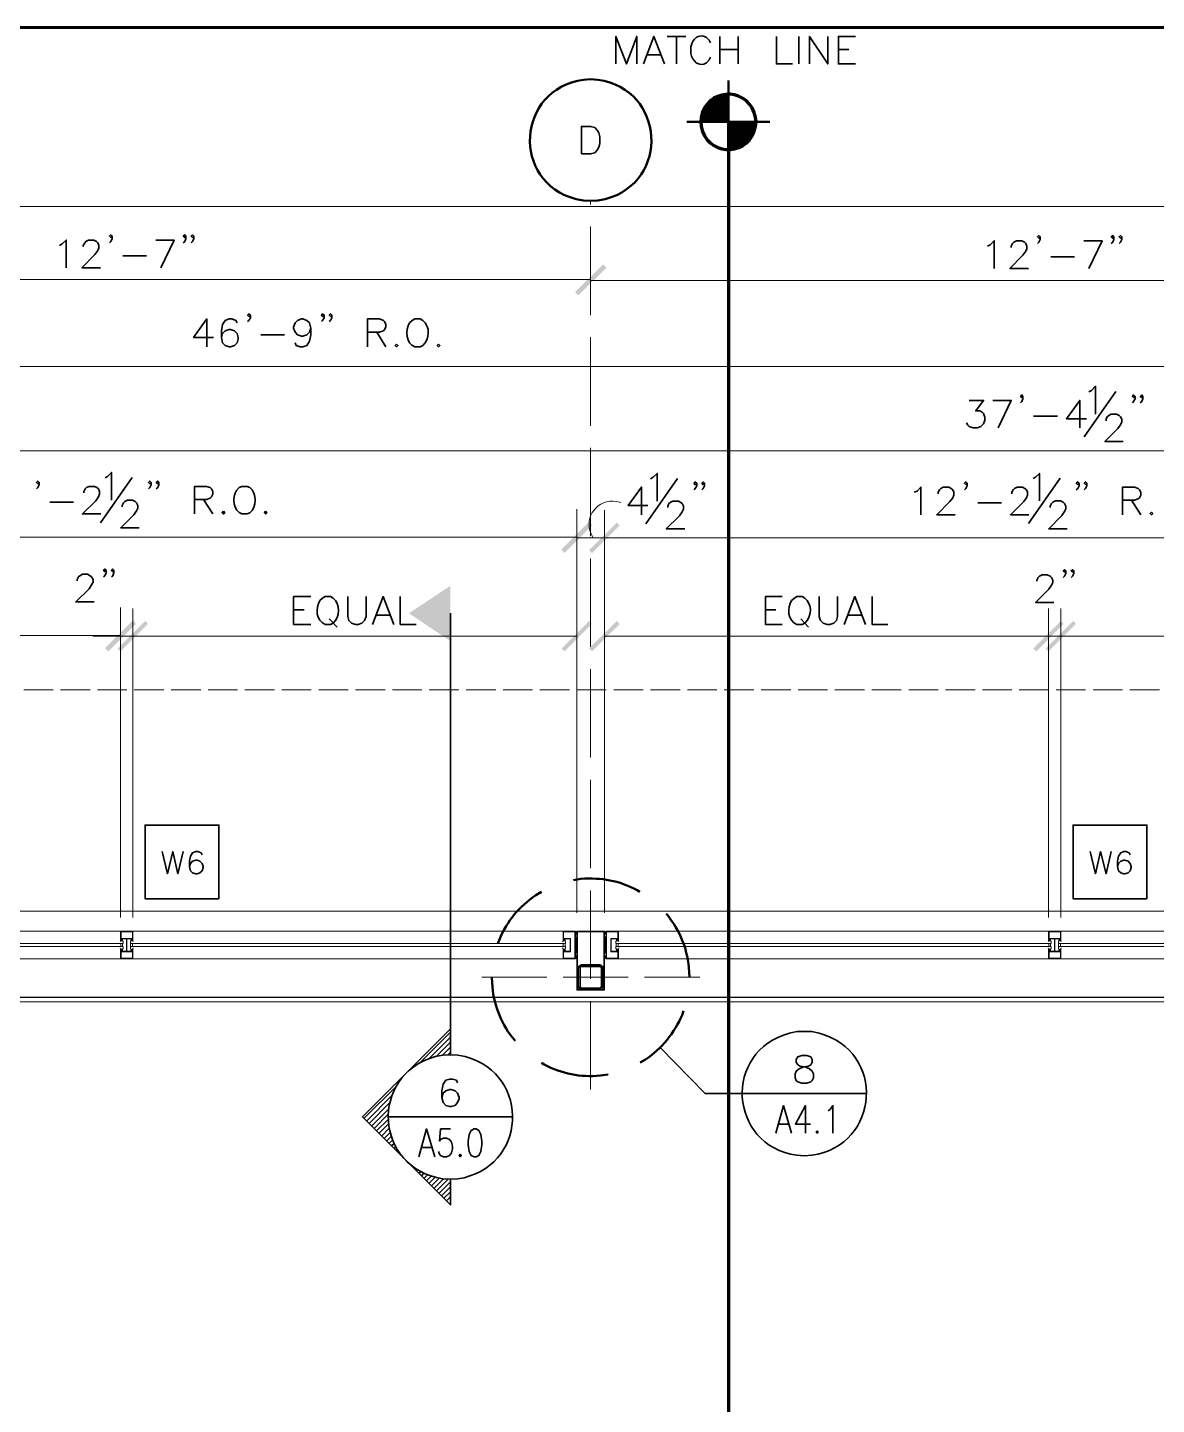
# Model space of a CAD drawing. Header units: inches. Extents: x 5 to 516, y -193 to 129.
# Drawn here: x 98.26 to 113.56, y 77.07 to 95.73 of the extents above; entities that cross this region are included whole.
import ezdxf

# ---------------------------------------------------------------- set-up
doc = ezdxf.new("R2010")
doc.units = ezdxf.units.IN
doc.header["$MEASUREMENT"] = 0
doc.linetypes.add('PDF_IMPORT', pattern=[1, 0.8, -0.2])
for name, color, linetype in [('Highlight', 210, 'Continuous'), ('PDF_Geometry', 7, 'Continuous'), ('PDF_Solid Fills', 7, 'Continuous')]:
    doc.layers.add(name, color=color, linetype=linetype)

msp = doc.modelspace()

# ---------------------------------------------------------------- hatches: boundary and pattern name
at = {"layer": 'PDF_Solid Fills', "transparency": 33554559}
for points in [[(106.1003053, 92.4710105), (106.0603053, 92.5110105), (106.0603036, 92.5110089), (105.6836369, 92.1376755), (105.7236369, 92.0976755), (105.7236386, 92.0976772)], [(105.9103063, 88.9810065), (105.8703063, 89.0210065), (105.8703045, 89.0210048), (105.4969711, 88.6476715), (105.5369711, 88.6076715), (105.5369729, 88.6076731)], [(105.9103045, 88.6076731), (106.286973, 88.9810081), (106.246973, 89.0210081), (105.8703045, 88.6476731)], [(99.310303, 87.3243359), (99.350303, 87.2843359), (99.3503048, 87.2843375), (99.7236382, 87.6576708), (99.6836382, 87.6976708), (99.6836364, 87.6976692)], [(99.310303, 87.3143397), (99.350303, 87.2743397), (99.3503048, 87.2743413), (99.7236382, 87.6476746), (99.6836382, 87.6876746), (99.6836364, 87.687673)], [(99.5169715, 87.274338), (99.8503048, 87.6876714), (99.4769715, 87.314338)], [(99.8903032, 87.647673), (99.8503032, 87.687673), (99.5169699, 87.2743397)], [(112.2669707, 87.687673), (111.8936374, 87.3143397), (111.9336374, 87.2743397), (111.9336391, 87.2743413), (112.3069725, 87.6476746), (112.2669725, 87.6876746)], [(112.4569716, 87.647673), (112.4336382, 87.6710064), (112.0736392, 87.3143421), (112.1003049, 87.287673)]]:
    msp.add_hatch(color=256, dxfattribs=at).paths.add_polyline_path(points)

# ---------------------------------------------------------------- linework, layer by layer
at = {"layer": 'Highlight'}
msp.add_line((27.0369615, 82.5876717), (132.0996854, 82.5876717), dxfattribs=at)
at = {"layer": 'PDF_Geometry', "lineweight": 60}
msp.add_lwpolyline([(144.7703083, 5.7343364), (144.7703083, 95.731007), (9.7736341, 95.731007), (9.7736341, 5.7343364)], dxfattribs=at)
at = {"layer": 'PDF_Geometry', "lineweight": 35}
for points in [[(106.2336367, 95.2376734), (106.2336367, 95.6110067), (106.37697, 95.2376734), (106.51697, 95.6110067), (106.51697, 95.2376734)], [(106.6069718, 95.2376734), (106.7503051, 95.6110067), (106.8936385, 95.2376734)], [(106.9303055, 95.6110051), (107.1803056, 95.6110051)], [(107.0536373, 95.6110051), (107.0536373, 95.2376717)], [(107.5169721, 95.5243419), (107.5003055, 95.5576753), (107.4636388, 95.5943419)], [(107.643637, 95.6110051), (107.643637, 95.2376717)], [(107.8936371, 95.6110051), (107.8936371, 95.2376717)], [(108.4103065, 95.6110051), (108.4103065, 95.2376717), (108.6269732, 95.2376717)], [(108.7136377, 95.6110051), (108.7136377, 95.2376717)], [(108.856972, 95.2376734), (108.856972, 95.6110067), (109.106972, 95.2376734), (109.106972, 95.6110067)], [(109.4836396, 95.2376734), (109.2503063, 95.2376734), (109.2503063, 95.6110067), (109.4836396, 95.6110067)], [(107.2669721, 95.5243419), (107.2503054, 95.4710086), (107.2503054, 95.3810086)], [(107.643637, 95.4343422), (107.8936371, 95.4343422)], [(109.2503063, 95.4343422), (109.3936396, 95.4343422)], [(106.6603063, 95.3610051), (106.8403063, 95.3610051)], [(107.4636388, 95.2543419), (107.5003055, 95.2910086), (107.5169721, 95.3276753)], [(98.6903045, 92.7776715), (98.7236378, 92.7976715), (98.7803045, 92.8510049), (98.7803045, 92.4743382)], [(99.010305, 92.7610089), (99.010305, 92.7776756), (99.030305, 92.8143423), (99.0469717, 92.8310089), (99.0836384, 92.8510089), (99.1536384, 92.8510089), (99.1903051, 92.8310089), (99.2069717, 92.8143423), (99.2236384, 92.7776756), (99.2236384, 92.7443423), (99.2069717, 92.7076756), (99.1703051, 92.6543423), (98.9936384, 92.4743422), (99.2436384, 92.4743422)], [(99.4036394, 92.9043398), (99.3869727, 92.8843398), (99.3669727, 92.9043398), (99.3869727, 92.9210065), (99.4036394, 92.9043398), (99.4036394, 92.8676732), (99.3869727, 92.8310065), (99.3669727, 92.8143398)], [(100.0636397, 92.4743403), (100.2436397, 92.851007), (99.9936397, 92.851007)], [(100.4036394, 92.9043398), (100.3869728, 92.8843398), (100.3669728, 92.9043398), (100.3869728, 92.9210065), (100.4036394, 92.9043398), (100.4036394, 92.8676732), (100.3869728, 92.8310065), (100.3669728, 92.8143398)], [(100.5103052, 92.9043398), (100.4936385, 92.8843398), (100.4736385, 92.9043398), (100.4936385, 92.9210065), (100.5103052, 92.9043398), (100.5103052, 92.8676732), (100.4936385, 92.8310065), (100.4736385, 92.8143398)], [(111.2736388, 92.7676753), (111.3069722, 92.784342), (111.3636388, 92.8410087), (111.3636388, 92.464342)], [(111.5936394, 92.7510059), (111.5936394, 92.7676726), (111.6136394, 92.8043393), (111.6303061, 92.8210059), (111.6669727, 92.841006), (111.7369727, 92.841006), (111.7736394, 92.8210059), (111.7903061, 92.8043393), (111.8069727, 92.7676726), (111.8069727, 92.7310059), (111.7903061, 92.6976726), (111.7536394, 92.6443393), (111.5769727, 92.4643393), (111.8269727, 92.4643393)], [(111.9869737, 92.8943368), (111.970307, 92.8743368), (111.950307, 92.8943368), (111.970307, 92.9110035), (111.9869737, 92.8943368), (111.9869737, 92.8576702), (111.970307, 92.8210035), (111.950307, 92.8043368)], [(112.646974, 92.4643374), (112.826974, 92.8410041), (112.576974, 92.8410041)], [(112.9869738, 92.8943368), (112.9703071, 92.8743368), (112.9503071, 92.8943368), (112.9703071, 92.9110035), (112.9869738, 92.8943368), (112.9869738, 92.8576702), (112.9703071, 92.8210035), (112.9503071, 92.8043368)], [(113.0936395, 92.8943368), (113.0769728, 92.8743368), (113.0569728, 92.8943368), (113.0769728, 92.9110035), (113.0936395, 92.8943368), (113.0936395, 92.8576702), (113.0769728, 92.8210035), (113.0569728, 92.8043368)], [(99.5469703, 92.6343406), (99.8669703, 92.6343406)], [(112.1303046, 92.6243376), (112.4503046, 92.6243376)], [(101.2769712, 91.8343392), (101.2569712, 91.8143392), (101.2403045, 91.8343392), (101.2569712, 91.8510059), (101.2769712, 91.8343392), (101.2769712, 91.7976725), (101.2569712, 91.7610059), (101.2403045, 91.7443392)], [(102.2769713, 91.8343392), (102.2569713, 91.8143392), (102.2403046, 91.8343392), (102.2569713, 91.8510059), (102.2769713, 91.8343392), (102.2769713, 91.7976725), (102.2569713, 91.7610059), (102.2403046, 91.7443392)], [(102.383637, 91.8343392), (102.363637, 91.8143392), (102.3469704, 91.8343392), (102.363637, 91.8510059), (102.383637, 91.8343392), (102.383637, 91.7976725), (102.363637, 91.7610059), (102.3469704, 91.7443392)], [(100.6869714, 91.4043413), (100.6869714, 91.781008), (100.5069714, 91.531008), (100.7769714, 91.531008)], [(101.0969717, 91.7276701), (101.0803051, 91.7610034), (101.0269717, 91.7810034), (100.9903051, 91.7810034), (100.9369717, 91.7610034), (100.9003051, 91.7076701), (100.8836384, 91.6176701), (100.8836384, 91.5310034), (100.9003051, 91.4576701), (100.9369717, 91.4210034), (100.9903051, 91.4043367), (101.0069717, 91.4043367), (101.0603051, 91.4210034), (101.0969717, 91.4576701), (101.1136384, 91.5110034), (101.1136384, 91.5310034), (101.0969717, 91.5843367), (101.0603051, 91.6176701), (101.0069717, 91.6376701), (100.9903051, 91.6376701), (100.9369717, 91.6176701), (100.9003051, 91.5843367), (100.8836384, 91.5310034)], [(102.0969718, 91.6543397), (102.0803052, 91.6010064), (102.0436385, 91.5643397), (101.9903051, 91.5476731), (101.9703051, 91.5476731), (101.9169718, 91.5643397), (101.8836385, 91.6010064), (101.8636385, 91.6543397), (101.8636385, 91.6710064), (101.8836385, 91.7276731), (101.9169718, 91.7610064), (101.9703051, 91.7810064), (101.9903051, 91.7810064), (102.0436385, 91.7610064), (102.0803052, 91.7276731), (102.0969718, 91.6543397), (102.0969718, 91.5643397), (102.0803052, 91.4776731), (102.0436385, 91.4210064), (101.9903051, 91.4043397), (101.9536385, 91.4043397), (101.9003051, 91.4210064), (101.8836385, 91.457673)], [(102.8636379, 91.4043397), (102.8636379, 91.7810064), (103.0269712, 91.7810064), (103.0803046, 91.7610064), (103.0969712, 91.7443397), (103.1136379, 91.7076731), (103.1136379, 91.6710064), (103.0969712, 91.6376731), (103.0803046, 91.6176731), (103.0269712, 91.6010064), (102.8636379, 91.6010064)], [(103.6136389, 91.761008), (103.5803055, 91.781008), (103.5069722, 91.781008), (103.4703055, 91.761008), (103.4369722, 91.7276747)], [(101.4169723, 91.56434), (101.7403057, 91.56434)], [(102.9903028, 91.6010086), (103.1136361, 91.4043419)], [(103.5069722, 91.4043413), (103.5803055, 91.4043413), (103.6136389, 91.421008)], [(111.7536397, 90.7310066), (111.736973, 90.7143399), (111.7203063, 90.7310066), (111.736973, 90.7510066), (111.7536397, 90.7310066), (111.7536397, 90.6976733), (111.736973, 90.6610066), (111.7203063, 90.6443399)], [(112.5836399, 90.1843418), (113.0136399, 90.7976752)], [(112.646974, 90.7943407), (112.6836407, 90.8110074), (112.736974, 90.8676741), (112.736974, 90.4910074)], [(113.273639, 90.7310066), (113.253639, 90.7143399), (113.2369723, 90.7310066), (113.253639, 90.7510066), (113.273639, 90.7310066), (113.273639, 90.6976733), (113.253639, 90.6610066), (113.2369723, 90.6443399)], [(113.3803047, 90.7310066), (113.363638, 90.7143399), (113.343638, 90.7310066), (113.363638, 90.7510066), (113.3803047, 90.7310066), (113.3803047, 90.6976733), (113.363638, 90.6610066), (113.343638, 90.6443399)], [(111.0236388, 90.6776754), (111.2203055, 90.6776754), (111.1136388, 90.5343421), (111.1669721, 90.5343421), (111.2003055, 90.5176754), (111.2203055, 90.5010087), (111.2369721, 90.4476754), (111.2369721, 90.4110087), (111.2203055, 90.3576754), (111.1836388, 90.3210087), (111.1303055, 90.3043421), (111.0769721, 90.3043421), (111.0236388, 90.3210087), (111.0036388, 90.3410087), (110.9869721, 90.3743421)], [(111.4169731, 90.3043437), (111.5936398, 90.6776771), (111.3436398, 90.6776771)], [(112.5236389, 90.3043421), (112.5236389, 90.6776754), (112.3436389, 90.4276754), (112.6136389, 90.4276754)], [(111.896974, 90.4643372), (112.2203073, 90.4643372)], [(112.8803047, 90.4010098), (112.8803047, 90.4210098), (112.8969713, 90.4543432), (112.9169713, 90.4743432), (112.9503047, 90.4910098), (113.023638, 90.4910098), (113.0569713, 90.4743432), (113.0769713, 90.4543432), (113.093638, 90.4210098), (113.093638, 90.3843432), (113.0769713, 90.3476765), (113.0403047, 90.2943431), (112.863638, 90.1176765), (113.113638, 90.1176765)], [(99.2436391, 89.017675), (99.6736391, 89.6310084)], [(99.3069698, 89.627674), (99.3403032, 89.6443407), (99.3936365, 89.7010073), (99.3936365, 89.3243406)], [(106.6403038, 89.0043422), (107.0703038, 89.6176756)], [(106.7036379, 89.6143412), (106.7403046, 89.6343412), (106.7936379, 89.6876745), (106.7936379, 89.3110078)], [(111.8269734, 89.007672), (112.2569734, 89.6210054)], [(111.8903042, 89.617671), (111.9236375, 89.6343377), (111.9769709, 89.687671), (111.9769709, 89.3143376)], [(98.4136389, 89.5643398), (98.3936389, 89.5476732), (98.3769722, 89.5643398), (98.3936389, 89.5843398), (98.4136389, 89.5643398), (98.4136389, 89.5310065), (98.3936389, 89.4943398), (98.3769722, 89.4776732)], [(99.0203046, 89.4243387), (99.0203046, 89.4410054), (99.0369713, 89.4776721), (99.0569713, 89.4943387), (99.0903046, 89.5110054), (99.163638, 89.5110054), (99.1969713, 89.4943387), (99.2169713, 89.4776721), (99.233638, 89.4410054), (99.233638, 89.4043387), (99.2169713, 89.3676721), (99.1803047, 89.3143387), (99.0003046, 89.137672), (99.2503047, 89.137672)], [(99.930305, 89.5643398), (99.9136383, 89.5476732), (99.8936383, 89.5643398), (99.9136383, 89.5843398), (99.930305, 89.5643398), (99.930305, 89.5310065), (99.9136383, 89.4943398), (99.8936383, 89.4776732)], [(100.0369707, 89.5643398), (100.020304, 89.5476732), (100.000304, 89.5643398), (100.020304, 89.5843398), (100.0369707, 89.5643398), (100.0369707, 89.5310065), (100.020304, 89.4943398), (100.000304, 89.4776732)], [(100.5203048, 89.1376769), (100.5203048, 89.5110103), (100.6803048, 89.5110103), (100.7336381, 89.4943436), (100.7503048, 89.477677), (100.7703048, 89.4410103), (100.7703048, 89.4043436), (100.7503048, 89.367677), (100.7336381, 89.3510103), (100.6803048, 89.3343436), (100.5203048, 89.3343436)], [(101.2703058, 89.494342), (101.2336391, 89.5110087), (101.1636391, 89.5110087), (101.1269724, 89.494342), (101.0903058, 89.4576753)], [(106.5803062, 89.124339), (106.5803062, 89.5010057), (106.4003062, 89.2510057), (106.6669729, 89.2510057)], [(107.3303063, 89.5543436), (107.3103063, 89.5343436), (107.2936396, 89.5543436), (107.3103063, 89.5710103), (107.3303063, 89.5543436), (107.3303063, 89.517677), (107.3103063, 89.4810103), (107.2936396, 89.4643436)], [(107.436972, 89.5543436), (107.416972, 89.5343436), (107.4003053, 89.5543436), (107.416972, 89.5710103), (107.436972, 89.5543436), (107.436972, 89.517677), (107.416972, 89.4810103), (107.4003053, 89.4643436)], [(110.2803051, 89.4310051), (110.3169718, 89.4476718), (110.3703051, 89.5010051), (110.3703051, 89.1276718)], [(110.6036389, 89.4110059), (110.6036389, 89.4310059), (110.6203056, 89.4643393), (110.6403056, 89.4843393), (110.6736389, 89.501006), (110.7469722, 89.501006), (110.7803056, 89.4843393), (110.8003056, 89.4643393), (110.8169722, 89.4310059), (110.8169722, 89.3943393), (110.8003056, 89.3576726), (110.7636389, 89.3043393), (110.5836389, 89.1276726), (110.8336389, 89.1276726)], [(110.9969732, 89.5543436), (110.9769732, 89.537677), (110.9603065, 89.5543436), (110.9769732, 89.5743436), (110.9969732, 89.5543436), (110.9969732, 89.5210103), (110.9769732, 89.4843436), (110.9603065, 89.4643436)], [(111.603639, 89.4110059), (111.603639, 89.4310059), (111.6203056, 89.4643393), (111.6403056, 89.4843393), (111.673639, 89.501006), (111.7469723, 89.501006), (111.7803057, 89.4843393), (111.8003057, 89.4643393), (111.8169723, 89.4310059), (111.8169723, 89.3943393), (111.8003057, 89.3576726), (111.763639, 89.3043393), (111.583639, 89.1276726), (111.833639, 89.1276726)], [(112.5136393, 89.5543436), (112.4969727, 89.537677), (112.4769727, 89.5543436), (112.4969727, 89.5743436), (112.5136393, 89.5543436), (112.5136393, 89.5210103), (112.4969727, 89.4843436), (112.4769727, 89.4643436)], [(112.620305, 89.5543436), (112.6036384, 89.537677), (112.5836384, 89.5543436), (112.6036384, 89.5743436), (112.620305, 89.5543436), (112.620305, 89.5210103), (112.6036384, 89.4843436), (112.5836384, 89.4643436)], [(113.1036391, 89.1276739), (113.1036391, 89.5010073), (113.2636391, 89.5010073), (113.3169724, 89.4843406), (113.3336391, 89.4643406), (113.3536391, 89.4310073), (113.3536391, 89.3943406), (113.3336391, 89.357674), (113.3169724, 89.3410073), (113.2636391, 89.3243406), (113.1036391, 89.3243406)], [(98.5569698, 89.2976704), (98.8769698, 89.2976704)], [(99.5369707, 89.2343431), (99.5369707, 89.2543431), (99.5569707, 89.2876764), (99.5736373, 89.3076764), (99.610304, 89.3243431), (99.680304, 89.3243431), (99.7169707, 89.3076764), (99.7336374, 89.2876764), (99.750304, 89.2543431), (99.750304, 89.2176764), (99.7336374, 89.1810097), (99.6969707, 89.1276764), (99.520304, 88.9510097), (99.770304, 88.9510097)], [(100.6436365, 89.334339), (100.7703032, 89.1376723)], [(106.9369719, 89.2243401), (106.9369719, 89.2410067), (106.9536386, 89.2776734), (106.9703053, 89.2943401), (107.0069719, 89.3110068), (107.0803053, 89.3110068), (107.1136386, 89.2943401), (107.1336386, 89.2776734), (107.1503053, 89.2410067), (107.1503053, 89.2043401), (107.1336386, 89.1676734), (107.096972, 89.1143401), (106.9169719, 88.9376734), (107.166972, 88.9376734)], [(111.1403041, 89.2876742), (111.4603041, 89.2876742)], [(112.120305, 89.2243401), (112.120305, 89.2410067), (112.140305, 89.2776734), (112.1569717, 89.2976734), (112.1936383, 89.3143401), (112.2636384, 89.3143401), (112.300305, 89.2976734), (112.3169717, 89.2776734), (112.3336384, 89.2410067), (112.3336384, 89.2076734), (112.3169717, 89.1710067), (112.280305, 89.1176734), (112.1036383, 88.9376734), (112.3536384, 88.9376734)], [(113.2269708, 89.324336), (113.3536375, 89.1276693)], [(101.1636391, 89.1376753), (101.2336391, 89.1376753), (101.2703058, 89.154342)], [(98.9269717, 88.2310064), (98.9269717, 88.2476731), (98.9469717, 88.2843397), (98.9636384, 88.3010064), (99.000305, 88.3210064), (99.070305, 88.3210064), (99.1069717, 88.3010064), (99.1236384, 88.2843397), (99.1436384, 88.2476731), (99.1436384, 88.2110064), (99.1236384, 88.1776731), (99.0903051, 88.1243397), (98.910305, 87.9443397), (99.1603051, 87.9443397)], [(99.320306, 88.3743373), (99.3036394, 88.3543373), (99.2869727, 88.3743373), (99.3036394, 88.391004), (99.320306, 88.3743373), (99.320306, 88.3376706), (99.3036394, 88.301004), (99.2869727, 88.2843373)], [(99.4269717, 88.3743373), (99.4103051, 88.3543373), (99.3936384, 88.3743373), (99.4103051, 88.391004), (99.4269717, 88.3743373), (99.4269717, 88.3376706), (99.4103051, 88.301004), (99.3936384, 88.2843373)], [(111.9436387, 88.22434), (111.9436387, 88.2410067), (111.9603054, 88.2776733), (111.9769721, 88.29434), (112.0136387, 88.31434), (112.0836387, 88.31434), (112.1203054, 88.29434), (112.1403054, 88.2776733), (112.1569721, 88.2410067), (112.1569721, 88.2076733), (112.1403054, 88.1710067), (112.1036387, 88.1176733), (111.9236387, 87.9376733), (112.1736388, 87.9376733)], [(112.3336399, 88.3676709), (112.3169732, 88.3510042), (112.3003065, 88.3676709), (112.3169732, 88.3843376), (112.3336399, 88.3676709), (112.3336399, 88.3310042), (112.3169732, 88.2943376), (112.3003065, 88.2776709)], [(112.4436388, 88.3676709), (112.4236388, 88.3510042), (112.4069721, 88.3676709), (112.4236388, 88.3843376), (112.4436388, 88.3676709), (112.4436388, 88.3310042), (112.4236388, 88.2943376), (112.4069721, 88.2776709)], [(102.0969711, 87.6410066), (101.8636378, 87.6410066), (101.8636378, 88.0176733), (102.0969711, 88.0176733)], [(102.4003041, 87.9976749), (102.3636374, 88.0176749), (102.2903041, 88.0176749), (102.2569708, 87.9976749), (102.2203041, 87.9643416)], [(102.5969719, 88.0176749), (102.5969719, 87.7476749), (102.6136385, 87.6943416), (102.6503052, 87.6576749), (102.7036385, 87.6410082), (102.7369719, 87.6410082), (102.7903052, 87.6576749), (102.8269719, 87.6943416), (102.8469719, 87.7476749), (102.8469719, 88.0176749)], [(102.9336384, 87.6410066), (103.0769718, 88.0176733), (103.2203051, 87.6410066)], [(103.3103034, 88.0176749), (103.3103034, 87.6410082), (103.5236367, 87.6410082)], [(108.4903058, 87.6410066), (108.2603058, 87.6410066), (108.2603058, 88.0176733), (108.4903058, 88.0176733)], [(108.7936388, 87.9976749), (108.7603054, 88.0176749), (108.6869721, 88.0176749), (108.6536387, 87.9976749), (108.6169721, 87.9643416)], [(108.9903033, 88.0176749), (108.9903033, 87.7476749), (109.0103033, 87.6943416), (109.0436366, 87.6576749), (109.0969699, 87.6410082), (109.1336366, 87.6410082), (109.1869699, 87.6576749), (109.2236366, 87.6943416), (109.2403033, 87.7476749), (109.2403033, 88.0176749)], [(109.3303064, 87.6410066), (109.4736398, 88.0176733), (109.6169731, 87.6410066)], [(109.7069713, 88.0176749), (109.7069713, 87.6410082), (109.9203047, 87.6410082)], [(101.8636378, 87.8376755), (102.0069711, 87.8376755)], [(102.986973, 87.7676749), (103.166973, 87.7676749)], [(103.9903029, 87.7910039), (103.9903029, 81.8076703)], [(108.2603058, 87.8376755), (108.4036391, 87.8376755)], [(109.3836376, 87.7676749), (109.5636376, 87.7676749)], [(102.2903041, 87.6410082), (102.3636374, 87.6410082), (102.4003041, 87.6576749)], [(102.3469718, 87.714337), (102.4536385, 87.604337)], [(108.6869721, 87.6410082), (108.7603054, 87.6410082), (108.7936388, 87.6576749)], [(108.7403032, 87.714337), (108.8469699, 87.604337)], [(100.0803057, 84.5610028), (100.153639, 84.2610028), (100.223639, 84.5610028), (100.293639, 84.2610028), (100.3669724, 84.5610028)], [(100.6236373, 84.5176747), (100.610304, 84.5443413), (100.5669706, 84.561008), (100.5369706, 84.561008), (100.4936373, 84.5443413), (100.4669706, 84.501008), (100.4536373, 84.431008), (100.4536373, 84.361008), (100.4669706, 84.301008), (100.4936373, 84.2743413), (100.5369706, 84.261008), (100.5536373, 84.261008), (100.5936373, 84.2743413), (100.6236373, 84.301008), (100.6369706, 84.3443413), (100.6369706, 84.361008), (100.6236373, 84.401008), (100.5936373, 84.431008), (100.5536373, 84.4443413), (100.5369706, 84.4443413), (100.4936373, 84.431008), (100.4669706, 84.401008), (100.4536373, 84.361008)], [(112.66364, 84.5610028), (112.7369734, 84.2610028), (112.8069734, 84.5610028), (112.8803067, 84.2610028), (112.9503067, 84.5610028)], [(113.2069716, 84.5176747), (113.1936383, 84.5443413), (113.150305, 84.561008), (113.120305, 84.561008), (113.0803049, 84.5443413), (113.0503049, 84.501008), (113.0369716, 84.431008), (113.0369716, 84.361008), (113.0503049, 84.301008), (113.0803049, 84.2743413), (113.120305, 84.261008), (113.1369716, 84.261008), (113.180305, 84.2743413), (113.2069716, 84.301008), (113.220305, 84.3443413), (113.220305, 84.361008), (113.2069716, 84.401008), (113.180305, 84.431008), (113.1369716, 84.4443413), (113.120305, 84.4443413), (113.0803049, 84.431008), (113.0503049, 84.401008), (113.0369716, 84.361008)], [(105.7669704, 83.0243393), (105.7469704, 83.0176726), (105.7303037, 83.0043393), (105.723637, 82.981006), (105.723637, 82.731006)], [(106.0169728, 83.0043393), (105.7669728, 83.0043393), (105.7536395, 82.9976726), (105.7469728, 82.981006), (105.7469728, 82.731006)], [(106.056972, 82.9810076), (106.0536387, 83.0043409), (106.036972, 83.0176743), (106.016972, 83.0243409), (105.766972, 83.0243409)], [(106.0569704, 82.981006), (106.0569704, 82.731006), (106.053637, 82.711006), (106.0369704, 82.6943393), (106.0169704, 82.691006)], [(106.0369712, 82.981006), (106.0369712, 82.731006), (106.0303045, 82.7176726), (106.0169712, 82.711006)], [(106.016972, 83.0043418), (106.0303053, 82.9976751), (106.036972, 82.9810084)], [(106.016972, 82.6910076), (105.766972, 82.6910076), (105.746972, 82.6943409), (105.7303053, 82.7110076), (105.7236386, 82.7310076)], [(106.016972, 82.7110068), (105.766972, 82.7110068), (105.7536386, 82.7176734), (105.746972, 82.7310068)], [(103.9903029, 80.1210068), (103.9903029, 79.7710068), (102.7969694, 80.9643402), (103.9903029, 82.1576737)], [(103.9903029, 82.1576688), (103.9903029, 81.8076688)], [(108.9903048, 82.1010035), (108.8903048, 82.1210035), (108.7869714, 82.1243368), (108.6869714, 82.1210035), (108.5869714, 82.1010035)], [(103.9903029, 82.1143406), (103.5736362, 81.6976739)], [(103.9903029, 82.0476699), (103.7003028, 81.7543365)], [(103.9903029, 81.9776693), (103.7969695, 81.784336)], [(104.1903029, 81.7843395), (104.0903029, 81.8010062), (103.9903029, 81.8076728), (103.8869695, 81.8010062), (103.7869695, 81.7843395)], [(103.9903029, 81.9110053), (103.8803029, 81.8010053)], [(103.9903029, 81.8443414), (103.9536362, 81.8076747)], [(107.9436384, 81.2810072), (107.4436384, 81.2810072), (106.8336383, 81.9043406)], [(103.2569722, 81.3810031), (102.8169722, 80.9410031)], [(104.0869724, 81.4243381), (104.0703057, 81.4610048), (104.0169724, 81.4776714), (103.9803057, 81.4776714), (103.9269724, 81.4610048), (103.8903057, 81.4076714), (103.873639, 81.3176714), (103.873639, 81.2276714), (103.8903057, 81.1576714), (103.9269724, 81.1210047), (103.9803057, 81.1043381), (104.0003057, 81.1043381), (104.0536391, 81.1210047), (104.0869724, 81.1576714), (104.1069724, 81.2110047), (104.1069724, 81.2276714), (104.0869724, 81.2843381), (104.0536391, 81.3176714), (104.0003057, 81.3376714), (103.9803057, 81.3376714), (103.9269724, 81.3176714), (103.8903057, 81.2843381), (103.873639, 81.2276714)], [(103.1969712, 81.2543416), (102.8503045, 80.9076749)], [(109.6336376, 81.2810072), (107.9436375, 81.2810072)], [(103.1703056, 81.1576687), (102.8869723, 80.8743353)], [(103.1536397, 81.0743354), (102.9203063, 80.841002)], [(108.4003035, 80.7443386), (108.5069702, 81.117672), (108.6136368, 80.7443386)], [(108.8036374, 80.744337), (108.8036374, 81.1176703), (108.6669707, 80.8676703), (108.8703041, 80.8676703)], [(109.1103052, 81.0476698), (109.1369718, 81.0643364), (109.1769718, 81.1176698), (109.1769718, 80.7443364)], [(103.1469733, 81.001005), (102.9536399, 80.8076717)], [(103.1469733, 80.9310045), (102.9869733, 80.7743378)], [(103.1503031, 80.8710069), (103.0203031, 80.7376735)], [(104.8336393, 80.9643364), (103.1469724, 80.9643364)], [(108.4403053, 80.8676703), (108.5736386, 80.8676703)], [(103.1603061, 80.8110025), (103.0536394, 80.7043359)], [(103.1736388, 80.7543416), (103.0903055, 80.6710082)], [(103.1869716, 80.7010036), (103.1236383, 80.6376703)], [(103.2069708, 80.6543389), (103.1569708, 80.6043388)], [(103.5603034, 80.424338), (103.66697, 80.8010047), (103.7769701, 80.424338)], [(103.9903029, 80.8010063), (103.8569695, 80.8010063), (103.8436362, 80.637673), (103.8569695, 80.657673), (103.8969695, 80.6743397), (103.9369695, 80.6743397), (103.9769695, 80.657673), (104.0036362, 80.6210063), (104.0169695, 80.567673), (104.0169695, 80.5310063), (104.0036362, 80.477673), (103.9769695, 80.4410063), (103.9369695, 80.4243396), (103.8969695, 80.4243396), (103.8569695, 80.4410063), (103.8436362, 80.4610063), (103.8303029, 80.4943397)], [(103.22697, 80.6043375), (103.1903033, 80.5710042)], [(103.2469726, 80.5610025), (103.2236393, 80.5376692)], [(103.2736382, 80.5176743), (103.2569715, 80.5010077)], [(103.3003038, 80.4776692), (103.2903038, 80.4676692)], [(103.6003051, 80.5510063), (103.7369718, 80.5510063)], [(108.6869714, 80.4443367), (108.7869714, 80.4376699), (108.8903048, 80.4443367)], [(103.3303059, 80.4376708), (103.3269726, 80.4343375)], [(103.3603047, 80.401009), (103.3603047, 80.4043424)], [(103.4269721, 80.3343383), (103.4269721, 80.3376716)], [(103.4636372, 80.3043429), (103.4603039, 80.2976762)], [(103.503639, 80.2743407), (103.493639, 80.2643407)], [(103.5436374, 80.2476751), (103.5269707, 80.2310085)], [(103.5869723, 80.2210096), (103.563639, 80.1976762)], [(103.6303039, 80.2010036), (103.5969706, 80.1643369)], [(103.6803053, 80.1776746), (103.6303053, 80.1310079)], [(103.7303066, 80.1610052), (103.66364, 80.0976719)], [(103.7803046, 80.1443358), (103.6969713, 80.0610025)], [(103.8369724, 80.1343396), (103.7303057, 80.0276729)], [(103.8969733, 80.1243366), (103.7669733, 79.9943366)], [(103.9603041, 80.1210068), (103.8003041, 79.9610068)], [(103.9903029, 80.0843383), (103.8336362, 79.9276716)], [(103.8869695, 80.1243394), (103.9903029, 80.121006), (104.0903029, 80.1243394)], [(103.9903029, 80.0176743), (103.8669695, 79.894341)], [(103.9903029, 79.9476738), (103.9003029, 79.8610071)], [(103.9903029, 79.881003), (103.9336362, 79.8243363)]]:
    msp.add_lwpolyline(points, dxfattribs=at)
at = {"layer": 'PDF_Geometry', "lineweight": 50}
for points in [[(105.793637, 95.0243376), (105.8903037, 95.0310043), (105.9903037, 95.0243376)], [(107.7603057, 95.0143389), (107.7603057, 93.8876721)], [(107.4336388, 94.6376774), (107.7603055, 94.6376774)], [(107.4436384, 94.65434), (107.7603051, 94.65434)], [(107.453638, 94.6710094), (107.7603047, 94.6710094)], [(107.4669708, 94.687672), (107.7603041, 94.687672)], [(107.4803069, 94.7010047), (107.760307, 94.7010047)], [(107.4936397, 94.7176741), (107.7603064, 94.7176741)], [(107.5103057, 94.7343435), (107.7603057, 94.7343435)], [(107.5303049, 94.7476763), (107.7603049, 94.7476763)], [(107.5503041, 94.7643389), (107.7603041, 94.7643389)], [(107.5769731, 94.7810083), (107.7603064, 94.7810083)], [(107.6103051, 94.7943411), (107.7603051, 94.7943411)], [(107.6503034, 94.8110037), (107.7603034, 94.8110037)], [(107.1969716, 94.4510047), (108.3203049, 94.4510047)], [(107.3836374, 94.4843435), (107.7603041, 94.4843435)], [(107.3836374, 94.4676741), (107.7603041, 94.4676741)], [(107.3869706, 94.4976763), (107.760304, 94.4976763)], [(107.3903038, 94.5143389), (107.7603038, 94.5143389)], [(107.393637, 94.5310083), (107.7603037, 94.5310083)], [(107.3969736, 94.544341), (107.760307, 94.544341)], [(107.4003034, 94.5610036), (107.7603034, 94.5610036)], [(107.40364, 94.577673), (107.7603067, 94.577673)], [(107.4103064, 94.5910058), (107.7603064, 94.5910058)], [(107.4169728, 94.6076752), (107.7603062, 94.6076752)], [(107.4269724, 94.6243378), (107.7603057, 94.6243378)], [(108.1336375, 94.4376719), (107.7603041, 94.4376719)], [(108.1336375, 94.4210093), (107.7603041, 94.4210093)], [(108.1303043, 94.40434), (107.7603043, 94.40434)], [(108.1269711, 94.3876774), (107.7603044, 94.3876774)], [(108.1269711, 94.3743378), (107.7603044, 94.3743378)], [(108.1203047, 94.3576752), (107.7603047, 94.3576752)], [(108.1169715, 94.3410058), (107.7603048, 94.3410058)], [(108.1136383, 94.327673), (107.7603049, 94.327673)], [(108.1069719, 94.3110036), (107.7603052, 94.3110036)], [(108.1003055, 94.294341), (107.7603055, 94.294341)], [(108.0936391, 94.2810082), (107.7603057, 94.2810082)], [(108.0836395, 94.2643389), (107.7603062, 94.2643389)], [(108.0736365, 94.2476763), (107.7603032, 94.2476763)], [(107.9069698, 94.1076752), (107.7603032, 94.1076752)], [(108.0503041, 94.2176741), (107.7603041, 94.2176741)], [(107.9669708, 94.1376773), (107.7603041, 94.1376773)], [(108.0369713, 94.2010047), (107.7603047, 94.2010047)], [(107.8669715, 94.0910058), (107.7603048, 94.0910058)], [(108.0236386, 94.1876719), (107.7603052, 94.1876719)], [(107.9403052, 94.1243378), (107.7603052, 94.1243378)], [(108.0069726, 94.1710093), (107.7603059, 94.1710093)], [(107.9869734, 94.1543399), (107.7603067, 94.1543399)], [(108.0636403, 94.2343435), (107.760307, 94.2343435)], [(106.0903037, 93.4043374), (105.9903037, 93.3843374), (105.8903037, 93.3810041), (105.793637, 93.3843374), (105.693637, 93.4043374)], [(105.7603036, 84.1910047), (105.6569702, 84.174338)], [(105.223637, 84.014338), (105.1469703, 83.9710047)], [(106.5603036, 84.014338), (106.5236369, 84.0376714)], [(106.9269736, 83.7076743), (106.9169736, 83.7176743)], [(104.6536369, 83.3676713), (104.6336369, 83.314338)], [(107.2303069, 82.8576743), (107.2236403, 82.9876743)], [(104.5536371, 82.8543377), (104.5603037, 82.7243377)], [(107.1303069, 82.3443371), (107.1503069, 82.4010038)], [(104.8569704, 82.0076709), (104.8669704, 81.9943376)], [(105.223637, 81.6976739), (105.2603036, 81.6743406)], [(106.5636402, 81.7010037), (106.6369735, 81.744337)], [(106.023637, 81.5243405), (106.1269704, 81.5410072)]]:
    msp.add_lwpolyline(points, dxfattribs=at)
at = {"layer": 'PDF_Geometry', "lineweight": 70}
for points in [[(107.3903041, 94.5176714), (107.3836374, 94.4510047), (107.3903041, 94.3876714)], [(107.7603057, 94.4510047), (107.7603057, 29.5409993)], [(108.1103041, 94.324338), (108.1269708, 94.3876714), (108.1336375, 94.4510047), (108.1269708, 94.5176714), (108.1103041, 94.5810047)]]:
    msp.add_lwpolyline(points, dxfattribs=at)
at = {"layer": 'PDF_Geometry', "lineweight": 50}
msp.add_lwpolyline([(108.1336391, 94.4510047), (107.7603057, 94.4510047)], close=True, dxfattribs=at)
at = {"layer": 'PDF_Geometry', "lineweight": 35}
for points in [[(105.766972, 94.0176754), (105.766972, 94.3910088), (105.8903053, 94.3910088), (105.946972, 94.3743421), (105.9803053, 94.3376754), (106.0003053, 94.3043421), (106.016972, 94.2476754), (106.016972, 94.1610088), (106.0003053, 94.1076754), (105.9803053, 94.0710088), (105.946972, 94.0343421), (105.8903053, 94.0176754)], [(103.2569722, 91.4410083), (103.2403055, 91.4210083), (103.2569722, 91.4043416), (103.2769722, 91.4210083)], [(103.830306, 91.4410083), (103.810306, 91.4210083), (103.830306, 91.4043416), (103.8469726, 91.4210083)], [(100.9136391, 89.1743387), (100.8936391, 89.1543387), (100.9136391, 89.137672), (100.9303057, 89.1543387)], [(101.4836363, 89.1743387), (101.4669696, 89.1543387), (101.4836363, 89.137672), (101.5003029, 89.1543387)], [(113.4969734, 89.1610059), (113.4769734, 89.1443393), (113.4969734, 89.1276726), (113.5136401, 89.1443393)], [(100.8503049, 83.9210085), (100.8503049, 84.9210086), (99.8503048, 84.9210086), (99.8503048, 83.9210085)], [(113.4336393, 83.9210085), (113.4336393, 84.9210086), (112.4336392, 84.9210086), (112.4336392, 83.9210085)], [(108.7536394, 81.7976698), (108.7003061, 81.7810032), (108.6803061, 81.7443365), (108.6803061, 81.7076698), (108.7003061, 81.6710032), (108.7336394, 81.6543365), (108.8069728, 81.6376698), (108.8603061, 81.6176698), (108.8969728, 81.5843365), (108.9136394, 81.5476698), (108.9136394, 81.4943365), (108.8969728, 81.4576698), (108.8769728, 81.4410031), (108.8236394, 81.4210031), (108.7536394, 81.4210031), (108.7003061, 81.4410031), (108.6803061, 81.4576698), (108.6636394, 81.4943365), (108.6636394, 81.5476698), (108.6803061, 81.5843365), (108.7169728, 81.6176698), (108.7703061, 81.6376698), (108.8436394, 81.6543365), (108.8769728, 81.6710032), (108.8969728, 81.7076698), (108.8969728, 81.7443365), (108.8769728, 81.7810032), (108.8236394, 81.7976698)], [(104.3103034, 80.8010063), (104.2703034, 80.7810063), (104.2436368, 80.727673), (104.2303034, 80.637673), (104.2303034, 80.5843397), (104.2436368, 80.4943397), (104.2703034, 80.4410063), (104.3103034, 80.4243396), (104.3369701, 80.4243396), (104.3769701, 80.4410063), (104.4036368, 80.4943397), (104.4169701, 80.5843397), (104.4169701, 80.637673), (104.4036368, 80.727673), (104.3769701, 80.7810063), (104.3369701, 80.8010063)], [(108.9636377, 80.7776706), (108.9503043, 80.7610039), (108.9636377, 80.7443372), (108.976971, 80.7610039)], [(104.1236376, 80.4610066), (104.1103042, 80.4410066), (104.1236376, 80.4243399), (104.1369709, 80.4410066)]]:
    msp.add_lwpolyline(points, close=True, dxfattribs=at)
at = {"layer": 'PDF_Geometry', "linetype": 'PDF_IMPORT', "lineweight": 15, "ltscale": 1.5}
msp.add_lwpolyline([(105.8903037, 81.3343384), (105.8903037, 93.3810069)], dxfattribs=at)
at = {"layer": 'PDF_Geometry', "lineweight": 15}
for points in [[(25.8702947, 93.3043439), (126.1436385, 93.3043439)], [(105.8903037, 92.6776772), (105.8903037, 92.5543439), (105.8903037, 92.6876772)], [(93.3069694, 92.3143401), (105.8903037, 92.3143401)], [(105.8903037, 92.3043439), (118.473638, 92.3043439), (126.1436385, 92.3043439)], [(84.1202994, 91.1376771), (126.1436351, 91.1376771)], [(126.1436402, 89.9910027), (93.4969701, 89.9910027)], [(106.300304, 89.291004), (106.240304, 89.3076707)], [(105.7036378, 83.731006), (105.7036378, 89.2010064)], [(105.7036378, 87.8543398), (105.7036378, 83.731006), (105.7036378, 89.1876732)], [(106.0803062, 87.8543398), (106.0803062, 83.731006), (106.0803062, 89.1876732), (106.0803062, 83.731006)], [(105.8969706, 88.8676707), (105.9269706, 88.8143373)], [(105.7036378, 88.824336), (93.4969701, 88.824336)], [(106.0803062, 88.8143398), (105.7036395, 88.8143398)], [(118.2869722, 88.8143398), (106.0803045, 88.8143398)], [(99.5169715, 87.8543389), (99.5169715, 83.6676719), (99.5169715, 87.8676721)], [(112.2669725, 87.8543389), (112.2669725, 83.6676719), (112.2669725, 87.7310055)], [(99.5169715, 87.4910025), (93.4969709, 87.4910025)], [(99.6836382, 87.4810063), (99.5169715, 87.4810063), (99.1403048, 87.4810063)], [(100.0569715, 87.4810063), (99.6836382, 87.4810063), (105.7036387, 87.4810063)], [(111.7236391, 87.4810063), (112.1003058, 87.4810063), (106.0803053, 87.4810063)], [(112.1003058, 87.4810063), (112.2669725, 87.4810063), (112.6403059, 87.4810063)], [(117.9136404, 87.4810063), (112.2669734, 87.4810063)], [(93.4969702, 83.1076727), (93.4969702, 83.481006), (93.1203035, 83.481006), (93.1203035, 83.7543394), (126.1436385, 83.7543394)], [(99.5169715, 83.481006), (93.6836377, 83.481006)], [(99.6836382, 83.3476727), (99.6836382, 83.481006), (99.5169715, 83.481006), (99.5169715, 83.3476727)], [(99.6036379, 83.3843399), (99.5236379, 83.3843399), (99.5236379, 83.4743399), (99.6769712, 83.4743399)], [(99.6769718, 83.4743396), (99.6769718, 83.3843396)], [(99.6836382, 83.481006), (105.516972, 83.481006)], [(105.516972, 83.3476727), (105.516972, 83.481006), (105.6836386, 83.481006), (105.6903053, 83.4743393), (105.696972, 83.4743393), (105.7036386, 83.481006)], [(105.620305, 83.3843399), (105.5236384, 83.3843399), (105.5236384, 83.4743399), (105.6769717, 83.4743399)], [(105.6769722, 83.4743396), (105.6769722, 83.1143396), (105.5236389, 83.1143396), (105.5236389, 83.2043396)], [(105.7036378, 83.481006), (105.7036378, 83.1076727), (105.6969712, 83.1143393), (105.6903045, 83.1143393), (105.6836378, 83.1076727)], [(105.6836386, 83.481006), (105.6836386, 83.1076727)], [(105.6836386, 83.4743396), (105.6903053, 83.467673), (105.696972, 83.467673), (105.7036386, 83.4743396)], [(105.6836386, 83.4643366), (105.6903053, 83.45767), (105.696972, 83.45767), (105.7036386, 83.4643366)], [(105.6836386, 83.4576702), (105.6903053, 83.4510036), (105.696972, 83.4510036), (105.7036386, 83.4576702)], [(105.7036386, 83.1476743), (105.6836386, 83.4410076), (105.7036386, 83.4410076), (105.6836386, 83.1476743)], [(106.266972, 83.3476727), (106.266972, 83.481006), (106.1003053, 83.481006), (106.0936387, 83.4743393), (106.0836387, 83.4743393), (106.0803053, 83.481006)], [(106.1003053, 83.4743396), (106.0936387, 83.467673), (106.0836387, 83.467673), (106.0803053, 83.4743396)], [(106.1003053, 83.4643366), (106.0936387, 83.45767), (106.0836387, 83.45767), (106.0803053, 83.4643366)], [(106.1003053, 83.4576702), (106.0936387, 83.4510036), (106.0836387, 83.4510036), (106.0803053, 83.4576702)], [(106.0803053, 83.1476743), (106.1003053, 83.4410076), (106.0803053, 83.4410076), (106.1003053, 83.1476743)], [(106.0803062, 83.481006), (106.0803062, 83.1076727), (106.0836395, 83.1143393), (106.0936395, 83.1143393), (106.1003062, 83.1076727)], [(106.1003053, 83.481006), (106.1003053, 83.1076727)], [(106.1069717, 83.4743396), (106.1069717, 83.1143396), (106.2603051, 83.1143396), (106.2603051, 83.2043396)], [(106.163639, 83.3843399), (106.2603056, 83.3843399), (106.2603056, 83.4743399), (106.1069723, 83.4743399)], [(112.1003058, 83.481006), (106.266972, 83.481006)], [(112.2669725, 83.3476727), (112.2669725, 83.481006), (112.1003058, 83.481006), (112.1003058, 83.3476727)], [(112.1869722, 83.3843399), (112.1069722, 83.3843399), (112.1069722, 83.4743399), (112.2603056, 83.4743399)], [(112.2603061, 83.4743396), (112.2603061, 83.3843396)], [(112.2669725, 83.481006), (118.1003063, 83.481006)], [(99.5436392, 83.3143393), (93.6536389, 83.3143393), (93.6536389, 83.2743393)], [(93.6536389, 83.274341), (99.5436392, 83.274341)], [(99.5103051, 83.3376751), (99.5169718, 83.3476751)], [(99.5103051, 83.2543418), (99.5169718, 83.2410084)], [(99.5169715, 83.3776735), (99.5369715, 83.3776735)], [(99.5203047, 83.3143393), (99.5203047, 83.2743393)], [(99.5236371, 83.3510068), (99.5436371, 83.3510068), (99.5436371, 83.3776735), (99.5969704, 83.3776735)], [(99.5236379, 83.3510038), (99.5236379, 83.3676705), (99.5303045, 83.3676705), (99.5303045, 83.3576705)], [(99.5369707, 83.3776735), (99.5369707, 83.3576735), (99.530304, 83.3576735)], [(99.5503035, 83.3143383), (99.5503035, 83.3410049), (99.5436368, 83.3510049)], [(99.5503035, 83.2476754), (99.5436368, 83.2376754)], [(99.5436371, 83.3143393), (99.5436371, 83.2743393)], [(99.5503035, 83.274341), (99.5503035, 83.2476743)], [(99.5969716, 83.3776735), (99.5969716, 83.2110068)], [(99.6769718, 83.3843399), (99.5969718, 83.3843399)], [(99.6769692, 83.3510068), (99.6569692, 83.3510068), (99.6569692, 83.3776735), (99.6036358, 83.3776735)], [(99.603638, 83.3776735), (99.603638, 83.2110068)], [(99.6503028, 83.3143383), (99.6503028, 83.3410049), (99.6569695, 83.3510049)], [(99.6503028, 83.274341), (99.6503028, 83.2476743)], [(99.6503028, 83.2476754), (99.6569695, 83.2376754)], [(99.6536368, 83.3143393), (105.5469707, 83.3143393), (105.5469707, 83.2743393)], [(105.5469707, 83.274341), (99.6536368, 83.274341)], [(99.6536394, 83.3143393), (99.6536394, 83.2743393)], [(99.6836382, 83.3776735), (99.6636382, 83.3776735)], [(99.663639, 83.3776735), (99.663639, 83.3576735), (99.6703056, 83.3576735)], [(99.6769718, 83.3510038), (99.6769718, 83.3676705), (99.6703051, 83.3676705), (99.6703051, 83.3576705)], [(99.680305, 83.3143393), (99.680305, 83.2743393)], [(99.6869714, 83.3376751), (99.683638, 83.3476751)], [(99.6869714, 83.2543418), (99.683638, 83.2410084)], [(105.5103056, 83.3376751), (105.5169722, 83.3476751)], [(105.5103056, 83.2543418), (105.5169722, 83.2410084)], [(105.516972, 83.3776735), (105.536972, 83.3776735)], [(105.5203052, 83.3143393), (105.5203052, 83.2743393)], [(105.5236375, 83.3510068), (105.5436375, 83.3510068), (105.5436375, 83.3776735), (105.6136376, 83.3776735)], [(105.5236384, 83.3510038), (105.5236384, 83.3676705), (105.530305, 83.3676705), (105.530305, 83.3576705)], [(105.5369711, 83.3776735), (105.5369711, 83.3576735), (105.5303045, 83.3576735)], [(105.5503039, 83.3143383), (105.5503039, 83.3410049), (105.5436373, 83.3510049)], [(105.5503039, 83.2476754), (105.5436373, 83.2376754)], [(105.5503039, 83.274341), (105.5503039, 83.2476743)], [(105.6136381, 83.3776735), (105.6136381, 83.2110068)], [(105.6203045, 83.3843399), (105.6203045, 83.2043399)], [(106.1636395, 83.3843399), (106.1636395, 83.2043399)], [(106.260303, 83.3510068), (106.240303, 83.3510068), (106.240303, 83.3776735), (106.170303, 83.3776735)], [(106.1703059, 83.3776735), (106.1703059, 83.2110068)], [(106.2336367, 83.3143383), (106.2336367, 83.3410049), (106.2403033, 83.3510049)], [(106.2336367, 83.274341), (106.2336367, 83.2476743)], [(106.2336367, 83.2476754), (106.2403033, 83.2376754)], [(112.1269735, 83.3143393), (106.2369732, 83.3143393), (106.2369732, 83.2743393)], [(106.2369732, 83.274341), (112.1269735, 83.274341)], [(106.266972, 83.3776735), (106.246972, 83.3776735)], [(106.2469728, 83.3776735), (106.2469728, 83.3576735), (106.2536395, 83.3576735)], [(106.2603056, 83.3510038), (106.2603056, 83.3676705), (106.253639, 83.3676705), (106.253639, 83.3576705)], [(106.2636388, 83.3143393), (106.2636388, 83.2743393)], [(106.2736384, 83.3376751), (106.2669717, 83.3476751)], [(106.2736384, 83.2543418), (106.2669717, 83.2410084)], [(112.0936394, 83.3376751), (112.1003061, 83.3476751)], [(112.0936394, 83.2543418), (112.1003061, 83.2410084)], [(112.1003058, 83.3776735), (112.1203058, 83.3776735)], [(112.103639, 83.3143393), (112.103639, 83.2743393)], [(112.1069714, 83.3510068), (112.1269714, 83.3510068), (112.1269714, 83.3776735), (112.1803047, 83.3776735)], [(112.1069722, 83.3510038), (112.1069722, 83.3676705), (112.1136389, 83.3676705), (112.1136389, 83.3576705)], [(112.120305, 83.3776735), (112.120305, 83.3576735), (112.1136383, 83.3576735)], [(112.1336378, 83.3143383), (112.1336378, 83.3410049), (112.1269711, 83.3510049)], [(112.1336378, 83.2476754), (112.1269711, 83.2376754)], [(112.1269714, 83.3143393), (112.1269714, 83.2743393)], [(112.1336378, 83.274341), (112.1336378, 83.2476743)], [(112.180306, 83.3776735), (112.180306, 83.2110068)], [(112.2603061, 83.3843399), (112.1803061, 83.3843399)], [(112.2603035, 83.3510068), (112.2403035, 83.3510068), (112.2403035, 83.3776735), (112.1869702, 83.3776735)], [(112.1869724, 83.3776735), (112.1869724, 83.2110068)], [(112.2336371, 83.3143383), (112.2336371, 83.3410049), (112.2403038, 83.3510049)], [(112.2336371, 83.274341), (112.2336371, 83.2476743)], [(112.2336371, 83.2476754), (112.2403038, 83.2376754)], [(118.1303051, 83.2743393), (118.1303051, 83.3143393), (112.2369712, 83.3143393)], [(118.1303051, 83.274341), (112.2369712, 83.274341)], [(112.2369737, 83.3143393), (112.2369737, 83.2743393)], [(112.2669725, 83.3776735), (112.2469725, 83.3776735)], [(112.2469733, 83.3776735), (112.2469733, 83.3576735), (112.25364, 83.3576735)], [(112.2603061, 83.3510038), (112.2603061, 83.3676705), (112.2536394, 83.3676705), (112.2536394, 83.3576705)], [(112.2636393, 83.3143393), (112.2636393, 83.2743393)], [(112.2703057, 83.3376751), (112.2669724, 83.3476751)], [(112.2703057, 83.2543418), (112.2669724, 83.2410084)], [(99.5169715, 83.2410076), (99.5169715, 83.1076743), (93.6836377, 83.1076743)], [(99.5169715, 83.2110068), (99.5369715, 83.2110068)], [(99.5169715, 83.1076743), (99.6836382, 83.1076743), (105.516972, 83.1076743)], [(99.5236376, 83.221006), (99.5303043, 83.221006), (99.5303043, 83.231006), (99.5369709, 83.231006), (99.5369709, 83.211006)], [(99.5236379, 83.2210098), (99.5236379, 83.2376765)], [(99.5236379, 83.2376724), (99.5436379, 83.2376724), (99.5436379, 83.2110057)], [(99.5236379, 83.2043404), (99.6036379, 83.2043404)], [(99.5969718, 83.2043404), (99.6769718, 83.2043404), (99.6769718, 83.1143404), (99.5236384, 83.1143404), (99.5236384, 83.2043404)], [(99.5436371, 83.2110068), (99.5969704, 83.2110068)], [(99.6569692, 83.2110068), (99.6036358, 83.2110068)], [(99.6769718, 83.2376724), (99.6569718, 83.2376724), (99.6569718, 83.2110057)], [(99.6836382, 83.2110068), (99.6636382, 83.2110068)], [(99.676972, 83.221006), (99.6703054, 83.221006), (99.6703054, 83.231006), (99.6636387, 83.231006), (99.6636387, 83.211006)], [(99.6769718, 83.2210098), (99.6769718, 83.2376765)], [(99.6836382, 83.2410022), (99.6836382, 83.1076689)], [(105.6836386, 83.1076743), (105.516972, 83.1076743), (105.516972, 83.2410076)], [(105.516972, 83.2110068), (105.536972, 83.2110068)], [(105.5236381, 83.221006), (105.5303048, 83.221006), (105.5303048, 83.231006), (105.5369714, 83.231006), (105.5369714, 83.211006)], [(105.5236384, 83.2210098), (105.5236384, 83.2376765)], [(105.5236384, 83.2376724), (105.5436384, 83.2376724), (105.5436384, 83.2110057)], [(105.5236384, 83.2043404), (105.620305, 83.2043404)], [(105.5436375, 83.2110068), (105.6136376, 83.2110068)], [(105.7036378, 83.1310033), (105.6969712, 83.1376699), (105.6903045, 83.1376699), (105.6836378, 83.1310033)], [(105.7036378, 83.1243369), (105.6969712, 83.1310035), (105.6903045, 83.1310035), (105.6836378, 83.1243369)], [(105.7036378, 83.1143407), (105.6969712, 83.1210073), (105.6903045, 83.1210073), (105.6836378, 83.1143407)], [(105.6836386, 83.1476727), (105.7036386, 83.1476727)], [(105.7036378, 83.1076743), (105.7036378, 83.1110076)], [(106.1003053, 83.1476727), (106.0803053, 83.1476727)], [(106.0803062, 83.1310033), (106.0836395, 83.1376699), (106.0936395, 83.1376699), (106.1003062, 83.1310033)], [(106.0803062, 83.1243369), (106.0836395, 83.1310035), (106.0936395, 83.1310035), (106.1003062, 83.1243369)], [(106.0803062, 83.1143407), (106.0836395, 83.1210073), (106.0936395, 83.1210073), (106.1003062, 83.1143407)], [(106.0803062, 83.1076743), (106.0803062, 83.1110076)], [(106.1003053, 83.1076743), (106.266972, 83.1076743), (106.266972, 83.2410076)], [(106.2603056, 83.2043404), (106.163639, 83.2043404)], [(106.240303, 83.2110068), (106.170303, 83.2110068)], [(106.2603056, 83.2376724), (106.2403056, 83.2376724), (106.2403056, 83.2110057)], [(106.266972, 83.2110068), (106.246972, 83.2110068)], [(106.2603059, 83.221006), (106.2536392, 83.221006), (106.2536392, 83.231006), (106.2469726, 83.231006), (106.2469726, 83.211006)], [(106.2603056, 83.2210098), (106.2603056, 83.2376765)], [(106.266972, 83.1076743), (112.1003058, 83.1076743), (112.1003058, 83.2410076)], [(112.1003058, 83.1076743), (112.2669725, 83.1076743), (118.1003063, 83.1076743), (118.1003063, 83.2410076)], [(112.1003058, 83.2110068), (112.1203058, 83.2110068)], [(112.1069719, 83.221006), (112.1136386, 83.221006), (112.1136386, 83.231006), (112.1203053, 83.231006), (112.1203053, 83.211006)], [(112.1069722, 83.2210098), (112.1069722, 83.2376765)], [(112.1069722, 83.2376724), (112.1269722, 83.2376724), (112.1269722, 83.2110057)], [(112.1069722, 83.2043404), (112.1869722, 83.2043404)], [(112.1803061, 83.2043404), (112.2603061, 83.2043404), (112.2603061, 83.1143404), (112.1069728, 83.1143404), (112.1069728, 83.2043404)], [(112.1269714, 83.2110068), (112.1803047, 83.2110068)], [(112.2403035, 83.2110068), (112.1869702, 83.2110068)], [(112.2603061, 83.2376724), (112.2403061, 83.2376724), (112.2403061, 83.2110057)], [(112.2669725, 83.2110068), (112.2469725, 83.2110068)], [(112.2603064, 83.221006), (112.2536397, 83.221006), (112.2536397, 83.231006), (112.246973, 83.231006), (112.246973, 83.211006)], [(112.2603061, 83.2210098), (112.2603061, 83.2376765)], [(112.2669725, 83.2410022), (112.2669725, 83.1076689)], [(93.5803052, 82.5243409), (126.1436419, 82.5243409)]]:
    msp.add_lwpolyline(points, dxfattribs=at)
for points in [[(99.6836382, 87.8543389), (99.6836382, 83.6676719)], [(112.1003058, 87.8543389), (112.1003058, 83.6676719)], [(106.0803062, 82.681006), (106.0803062, 83.481006), (105.7036395, 83.481006), (105.7036395, 82.681006)], [(106.0703066, 82.6910076), (106.0703066, 83.474341), (105.7136399, 83.474341), (105.7136399, 82.6910076)]]:
    msp.add_lwpolyline(points, close=True, dxfattribs=at)
at = {"layer": 'PDF_Geometry', "linetype": 'PDF_IMPORT', "lineweight": 15, "ltscale": 0.5}
for points in [[(93.7036369, 86.7543421), (126.1436395, 86.7543421)], [(126.1436402, 82.5876751), (93.5803052, 82.5876751)]]:
    msp.add_lwpolyline(points, dxfattribs=at)
at = {"layer": 'PDF_Geometry', "linetype": 'PDF_IMPORT', "lineweight": 15, "ltscale": 1.103333}
msp.add_lwpolyline([(104.4136394, 82.8576743), (107.3703055, 82.8576743)], dxfattribs=at)
at = {"layer": 'PDF_Geometry', "lineweight": 35}
for points in [[(107.4636388, 95.5943419), (107.3839166, 95.6472864), (107.3031388, 95.6015642), (107.2669721, 95.5243419)], [(107.2503054, 95.3810086), (107.267361, 95.2783975), (107.3591943, 95.1875641), (107.4636388, 95.2543419)], [(103.4369722, 91.7276747), (103.3656389, 91.6337302), (103.3910833, 91.4391747), (103.5069722, 91.4043413)], [(103.6136389, 91.421008), (103.71375, 91.5014525), (103.7180278, 91.6827858), (103.6136389, 91.761008)], [(101.0903058, 89.4576753), (101.027028, 89.3652309), (101.0448613, 89.1699531), (101.1636391, 89.1376753)], [(101.2703058, 89.154342), (101.3668613, 89.2245642), (101.3688613, 89.4245642), (101.2703058, 89.494342)], [(102.2203041, 87.9643416), (102.1537485, 87.8633416), (102.1686374, 87.6915638), (102.2903041, 87.6410082)], [(102.4003041, 87.6576749), (102.4972485, 87.7383971), (102.5000819, 87.9208972), (102.4003041, 87.9976749)], [(108.6169721, 87.9643416), (108.5477498, 87.8696749), (108.566361, 87.6847305), (108.6869721, 87.6410082)], [(108.7936388, 87.6576749), (108.8937499, 87.7381194), (108.8980277, 87.9194527), (108.7936388, 87.9976749)], [(108.5869714, 82.1010035), (107.6795824, 81.8522257), (107.7571936, 80.5823923), (108.6869714, 80.4443367)], [(108.8903048, 80.4443367), (109.8200827, 80.5823923), (109.8976937, 81.8522257), (108.9903048, 82.1010035)], [(103.7869695, 81.7843395), (102.8814694, 81.5266172), (102.9584695, 80.2701728), (103.8869695, 80.1243394)], [(104.0903029, 80.1243394), (105.0229696, 80.2677283), (105.100303, 81.5295061), (104.1903029, 81.7843395)]]:
    msp.add_open_spline(points, degree=3, dxfattribs=at)
at = {"layer": 'PDF_Geometry', "lineweight": 50}
for points in [[(105.693637, 93.4043374), (104.8065259, 93.6455597), (104.8849702, 94.8917265), (105.793637, 95.0243376)], [(105.9903037, 95.0243376), (106.8987482, 94.8912819), (106.977526, 93.6461152), (106.0903037, 93.4043374)], [(106.5236369, 84.0376714), (106.2671925, 84.1690047), (106.0469702, 84.2107825), (105.7603036, 84.1910047)], [(105.1469703, 83.9710047), (104.9149147, 83.8057825), (104.7651369, 83.6315047), (104.6536369, 83.3676713)], [(107.2236403, 82.9876743), (107.1903069, 83.2757298), (107.1046958, 83.4789521), (106.9269736, 83.7076743)], [(104.5603037, 82.7243377), (104.5779148, 82.4733376), (104.6939704, 82.1992265), (104.8569704, 82.0076709)], [(106.6369735, 81.744337), (106.8515847, 81.8841704), (107.0314736, 82.109226), (107.1303069, 82.3443371)], [(105.2603036, 81.6743406), (105.5060814, 81.551285), (105.7488592, 81.4984517), (106.023637, 81.5243405)]]:
    msp.add_open_spline(points, degree=3, dxfattribs=at)
at = {"layer": 'PDF_Geometry', "lineweight": 70}
for points in [[(108.1103041, 94.5810047), (107.9734708, 94.9390048), (107.4625263, 94.8954492), (107.3903041, 94.5176714)], [(107.3903041, 94.3876714), (107.4605263, 94.0072825), (107.9770819, 93.9655047), (108.1103041, 94.324338)]]:
    msp.add_open_spline(points, degree=3, dxfattribs=at)
at = {"layer": 'PDF_Geometry', "lineweight": 15}
msp.add_open_spline([(106.240304, 89.3076707), (105.9918595, 89.3490596), (105.7940262, 89.0988374), (105.8969706, 88.8676707)], degree=3, dxfattribs=at)
at = {"layer": 'PDF_Solid Fills', "lineweight": 35, "transparency": 33554559}
for points in [[(105.6836386, 92.1476734), (105.7236386, 92.1076734), (106.0603053, 92.5210067)], [(105.723637, 92.107675), (106.0603037, 92.5210084), (106.1003037, 92.4810084)], [(105.4969728, 88.6576693), (105.5369728, 88.6176693), (105.8703061, 89.0310027)], [(105.5369711, 88.6176709), (105.8703045, 89.0310043), (105.9103045, 88.9910043)], [(105.4969728, 87.3143397), (105.5369728, 87.2743397), (105.8703061, 87.687673)], [(105.5369711, 87.2743413), (105.8703045, 87.6876746), (105.9103045, 87.6476746)], [(106.2469728, 87.6876714), (105.9103061, 87.274338), (105.8703061, 87.314338)], [(106.2869712, 87.647673), (106.2469712, 87.687673), (105.9103045, 87.2743397)], [(112.4336392, 87.6876714), (112.1003058, 87.274338), (112.0603058, 87.314338)], [(112.4736376, 87.647673), (112.4336376, 87.687673), (112.1003042, 87.2743397)]]:
    msp.add_solid(points, dxfattribs=at)
at = {"layer": 'PDF_Solid Fills', "lineweight": 9, "transparency": 33554559}
msp.add_solid([(103.4269721, 87.7910039), (103.9903054, 88.1643373), (103.9903054, 87.4143372)], dxfattribs=at)

doc.saveas('drawing.dxf')
